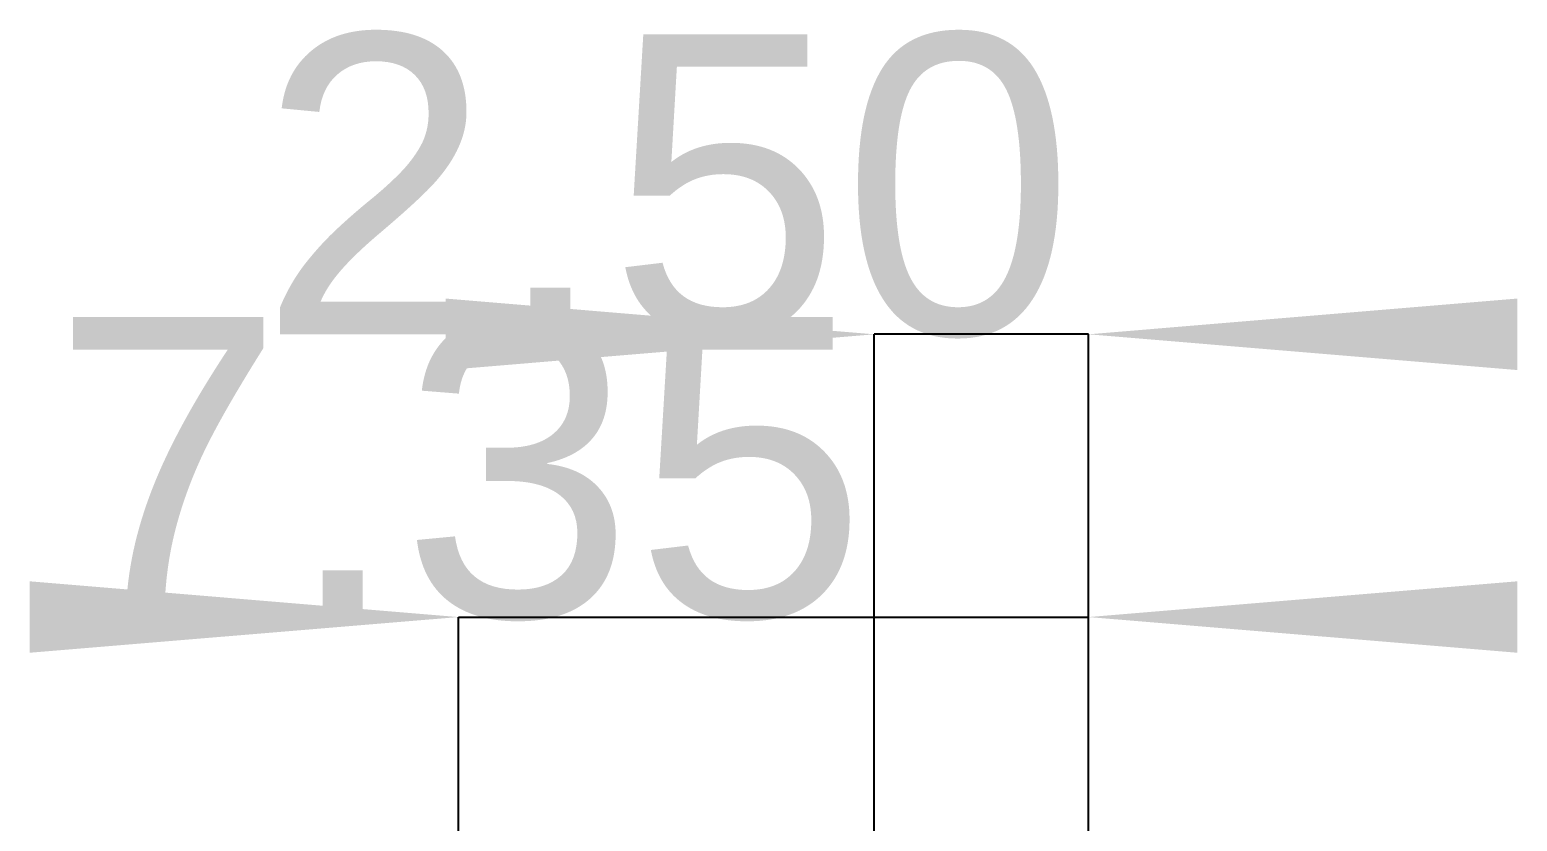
# Model space of a CAD drawing. Extents: x 111.7 to 159.5, y 88.4 to 131.4.
# Drawn here: x 142.16 to 159.5, y 122.17 to 131.4 of the extents above; entities that cross this region are included whole.
import ezdxf
from ezdxf.enums import TextEntityAlignment as Align

# ---------------------------------------------------------------- set-up
doc = ezdxf.new("R2010")
doc.units = 0
doc.layers.get('0').update_dxf_attribs({"linetype": 'CONTINUOUS'})
doc.layers.add('Dimension005', color=7, linetype='CONTINUOUS')
doc.layers.add('Dimension006', color=7, linetype='CONTINUOUS')
doc.styles.get("Standard").update_dxf_attribs({"font": 'arial.ttf'})
doc.dimstyles.get("Standard").update_dxf_attribs({"dimscale": 0, "dimtxt": 2.5, "dimasz": 2.5, "dimexe": 1.25, "dimexo": 0.625, "dimtad": 1, "dimtxsty": 'STANDARD', "dimcen": 2.5, "dimazin": 3, "dimtfac": 1, "dimtmove": 0, "dimatfit": 3})

# ---------------------------------------------------------------- blocks, each defined once
blk = doc.blocks.new('*Dimension005')
at = {"color": 0}
for points in [[(147.005, 128.264), (147.005, 127.43), (152.005, 127.847)], [(159.505, 128.264), (159.505, 127.43), (154.505, 127.847)]]:
    blk.add_solid(points, dxfattribs=at)
at = {"layer": 'Dimension005'}
for p, q in [((152.005, 121.95), (152.005, 127.847)), ((154.505, 127.847), (152.005, 127.847)), ((154.505, 119.25), (154.505, 127.847))]:
    blk.add_line(p, q, dxfattribs=at)
blk.add_text('2.50', height=3.5, dxfattribs=at).set_placement((149.586, 127.847), align=Align.CENTER)
blk = doc.blocks.new('*Dimension006')
at = {"color": 0}
for points in [[(142.155, 124.966), (142.155, 124.133), (147.155, 124.549)], [(159.505, 124.966), (159.505, 124.133), (154.505, 124.549)]]:
    blk.add_solid(points, dxfattribs=at)
at = {"layer": 'Dimension006'}
for p, q in [((147.155, 109.128), (147.155, 124.549)), ((147.155, 124.549), (154.505, 124.549)), ((154.505, 117.05), (154.505, 124.549))]:
    blk.add_line(p, q, dxfattribs=at)
blk.add_text('7.35', height=3.5, dxfattribs=at).set_placement((147.165, 124.549), align=Align.CENTER)

msp = doc.modelspace()

# ---------------------------------------------------------------- dimensions: what is measured, and where the dimension line sits
at = {"layer": 'Dimension005'}
dim = msp.add_linear_dim(base=(149.586, 127.847), p1=(154.505, 119.25), p2=(152.005, 121.95), text='2.50', dimstyle='STANDARD', dxfattribs=at)
dim.commit()
dim.dimension.update_dxf_attribs({"geometry": '*Dimension005', "text_midpoint": (153.255, 124.45)})
at = {"layer": 'Dimension006'}
dim = msp.add_linear_dim(base=(147.165, 124.549), p1=(147.155, 109.128), p2=(154.505, 117.05), text='7.35', dimstyle='STANDARD', dxfattribs=at)
dim.commit()
dim.dimension.update_dxf_attribs({"geometry": '*Dimension006', "text_midpoint": (150.83, 127.95)})

doc.saveas('drawing.dxf')
